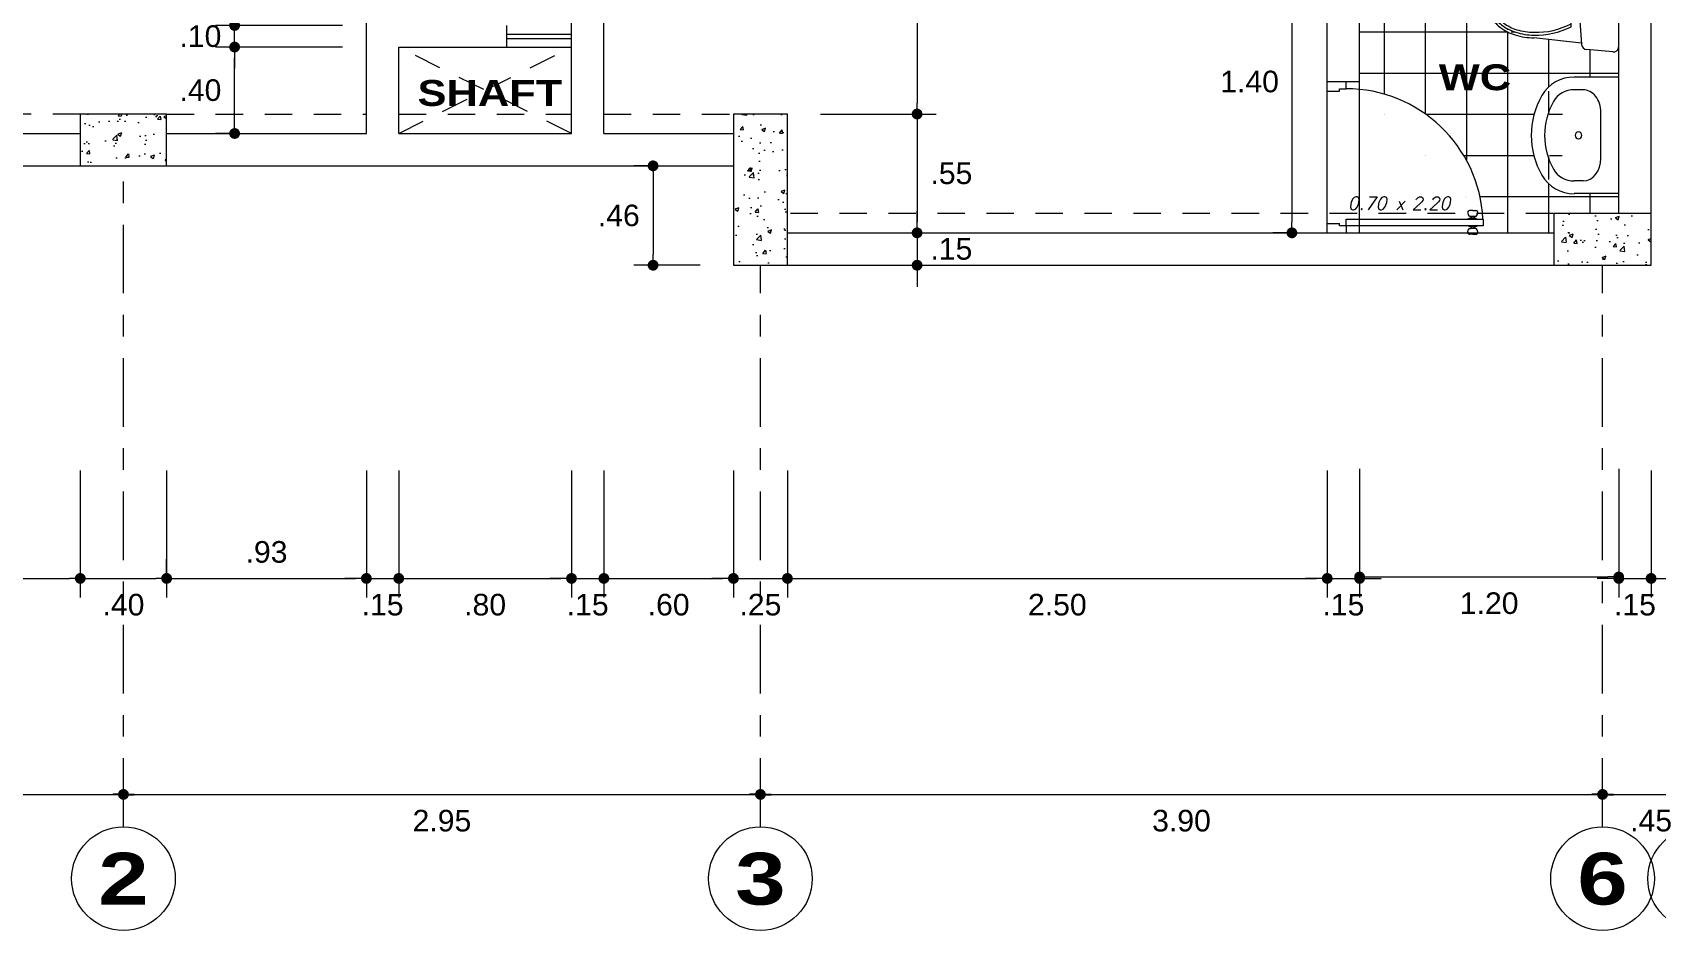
# Model space of a CAD drawing. Header units: millimetres. Extents: x 2178 to 2304, y 1220 to 1359.
# Drawn here: x 2188.58 to 2196.1, y 1229.31 to 1233.47 of the extents above; entities that cross this region are included whole.
import ezdxf
from ezdxf.enums import TextEntityAlignment as Align

# ---------------------------------------------------------------- set-up
doc = ezdxf.new("R2010")
doc.units = ezdxf.units.MM
doc.linetypes.add('CENTER', pattern=[50.8, 31.75, -6.35, 6.35, -6.35])
doc.linetypes.add('HIDDEN', pattern=[9.525, 6.35, -3.175])
doc.layers.get('0').update_dxf_attribs({"lineweight": 0})
for name, color, linetype, lineweight in [('carpinteria', 12, 'Continuous', 5), ('COTAS', 40, 'Continuous', 20), ('Ejes22', 50, 'CENTER', 9), ('Mobiliario', 52, 'Continuous', 5), ('muros bajos', 2, 'Continuous', 25), ('PLUMA 1', 46, 'Continuous', 13), ('PLUMA 7', 10, 'Continuous', 0), ('PLUMA4', 160, 'Continuous', 40), ('PROY', 13, 'HIDDEN', 13), ('TEXTO', 5, 'Continuous', 18), ('TEXTOS', 42, 'Continuous', 13)]:
    doc.layers.add(name, color=color, linetype=linetype, lineweight=lineweight)
doc.layers.add('pisos....', color=7, linetype='Continuous', lineweight=5, true_color=0x7c7f7e)
doc.styles.add('ARIAL', font='arial.ttf')
doc.styles.add('ARIAL-N', font='arialbd.ttf')
doc.styles.add('ARIALCH', font='arialbd.ttf', dxfattribs={"width": 1.25})
doc.styles.add('SIMPLEX', font='simplex.shx', dxfattribs={"width": 1.2, "oblique": 15})
doc.dimstyles.new('RPM 50', dxfattribs={"dimtxt": 0.1, "dimasz": 0.05, "dimexe": 0.0885, "dimexo": 0.1535, "dimgap": 0.071, "dimtad": 2, "dimtih": 1, "dimtoh": 1, "dimzin": 4, "dimdsep": 46, "dimtxsty": 'ARIAL', "dimblk": 'DOT', "dimcen": 0.4, "dimdle": 0.25, "dimclrd": 8, "dimclre": 8, "dimclrt": 9, "dimadec": 0, "dimazin": 0, "dimtfac": 1, "dimtix": 1, "dimtmove": 0, "dimatfit": 3, "dimldrblk": 'DOT', "dimfxl": 0.5, "dimfxlon": 1, "dimlwd": 0, "dimlwe": 0, "dimarcsym": 0})
pattern_1 = [(50, (1020.21978, -525.22751), (0.182184669, -0.015939086), [0.01905, -0.20955]), (355, (1020.21978, -525.22751), (-0.035243421, 0.191056845), [0.01524, -0.167640584]), (100.451445, (1020.23496, -525.22884), (0.146941247, 0.175117752), [0.016190009, -0.178090245]), (46.1842, (1020.21978, -525.1767), (0.27107904, -0.042042328), [0.028575, -0.314325]), (96.635558, (1020.24237, -525.18021), (0.237404134, 0.247426125), [0.024285023, -0.267135608]), (351.184151, (1020.21978, -525.1767), (0.237404134, 0.247426125), [0.022859967, -0.251459732]), (21, (1020.24518, -525.18941), (0.151614391, -0.102265198), [0.01905, -0.20955]), (326, (1020.24518, -525.18941), (0.061802028, 0.184187966), [0.01524, -0.16764]), (71.451445, (1020.25782, -525.19793), (0.21341642, 0.081922769), [0.016190009, -0.178089938]), (37.5, (1020.21978, -525.22751), (0.0030886033, 0.0845550389), [0, -0.165608, 0, -0.17018, 0, -0.168275]), (7.5, (1020.21978, -525.22751), (0.0668196625, 0.100180575), [0, -0.097028, 0, -0.161798, 0, -0.064135]), (327.5, (1020.16314, -525.22751), (0.1355905952, -0.005728744), [0, -0.0635, 0, -0.19812, 0, -0.26289]), (317.5, (1020.13774, -525.22751), (0.1481291814, 0.025426491), [0, -0.08255, 0, -0.131572, 0, -0.18669])]

# ---------------------------------------------------------------- blocks, each defined once
blk = doc.blocks.new('puerta de 0.80')
for p, q in [((0, 0.7579), (0, 0.8079)), ((0, 0.0579), (0, 0.8079)), ((0.1, 0.7704), (0.1, 0.8079)), ((0, 0.7579), (0.065, 0.7579)), ((0.065, 0.7579), (0.065, 0.7704)), ((0.065, 0.7704), (0.1, 0.7704)), ((0.7434, 0.1132), (0.7462, 0.1025)), ((0.77, 0.1257), (0.753, 0.1257)), ((0.7821, 0.0951), (0.7559, 0.0951)), ((0.7559, 0.0951), (0.7579, 0.0951)), ((0.7629, 0.0901), (0.7629, 0.0855)), ((0.77, 0.1257), (0.787, 0.1257)), ((0.7771, 0.0901), (0.7771, 0.0855)), ((0.7841, 0.0951), (0.7821, 0.0951)), ((0.7966, 0.1132), (0.7938, 0.1025)), ((0, 0.0079), (0, 0.0579)), ((0, 0.0579), (0.065, 0.0579)), ((0.065, 0.0454), (0.065, 0.0579)), ((0.1, 0.0454), (0.065, 0.0454)), ((0.1, 0.0804), (0.825, 0.0804)), ((0.1, 0.0454), (0.1, 0.0804)), ((0.825, 0.0454), (0.1, 0.0454)), ((0.1, 0.0454), (0.1, 0.0079)), ((0.7434, 0.0126), (0.7462, 0.0232)), ((0.77, 0), (0.753, 0)), ((0.7821, 0.0855), (0.7559, 0.0855)), ((0.7821, 0.0403), (0.7559, 0.0403)), ((0.7821, 0.0306), (0.7559, 0.0306)), ((0.7559, 0.0306), (0.7579, 0.0306)), ((0.7629, 0.0356), (0.7629, 0.0403)), ((0.77, 0), (0.787, 0)), ((0.825, 0.0454), (0.772, 0.0454)), ((0.7771, 0.0356), (0.7771, 0.0403)), ((0.7841, 0.0306), (0.7821, 0.0306)), ((0.7966, 0.0126), (0.7938, 0.0232)), ((0.825, 0.0804), (0.825, 0.0454))]:
    blk.add_line(p, q)
at = {"linetype": 'Continuous', "lineweight": 0}
for p, q in [((0.7559, 0.0855), (0.7419, 0.0804)), ((0.7559, 0.0403), (0.7419, 0.0454)), ((0.7821, 0.0855), (0.796, 0.0804)), ((0.7821, 0.0403), (0.796, 0.0454))]:
    blk.add_line(p, q, dxfattribs=at)
for centre, radius, start, end in [((0.1, 0.0454), 0.725, 2.76708, 90), ((0.753, 0.1157), 0.01, 90, 195), ((0.7559, 0.1051), 0.01, 195, 270), ((0.7579, 0.0901), 0.005, 0, 90), ((0.7821, 0.0901), 0.005, 90, 180), ((0.7841, 0.1051), 0.01, 270, 345), ((0.787, 0.1157), 0.01, 345, 90), ((0.753, 0.01), 0.01, 165, 270), ((0.7559, 0.0206), 0.01, 90, 165), ((0.7579, 0.0356), 0.005, 270, 0), ((0.7821, 0.0356), 0.005, 180, 270), ((0.7841, 0.0206), 0.01, 15, 90), ((0.787, 0.01), 0.01, 270, 15)]:
    blk.add_arc(centre, radius, start, end)
blk = doc.blocks.new('P')
at = {"style": 'SIMPLEX', "oblique": 15}
blk.add_text('x', height=0.06, dxfattribs=at).set_placement((-0.017, 0.0255))
blk.add_attdef('L', text='', height=0.06, dxfattribs=at).set_placement((-0.0577, 0.0255), align=Align.RIGHT)
blk.add_attdef('H', (0.0581, 0.0255), '', height=0.06, dxfattribs=at)
blk = doc.blocks.new('LAVATORIO')
at = {"layer": 'PLUMA 1', "linetype": 'Continuous', "lineweight": 20}
for p, q in [((-0.3, 0.2071), (-0.3, -0.022)), ((-0.3, 0.2071), (0.3, 0.2071)), ((0.3, 0.2071), (0.3, -0.022)), ((-0.1188, 0.1148), (0.1188, 0.1148)), ((-0.2348, 0.0239), (-0.2348, -0.022)), ((0.2348, 0.0239), (0.2348, -0.022))]:
    blk.add_line(p, q, dxfattribs=at)
blk.add_circle((0, 0), 0.0175, dxfattribs=at)
at = {"layer": 'PLUMA 1', "linetype": 'Continuous', "lineweight": 20, "extrusion": (0, 0, -1)}
for centre, major_axis, ratio, start_param, end_param in [((-0.1188, 0.0239), (0.116, 0), 0.784675, 3.141593, 4.712389), ((0.1188, 0.0239), (-0.116, 0), 0.784675, 1.570796, 3.141593), ((-0.1189, -0.022), (0, 0.1894), 0.956522, 3.638567, 4.712389), ((-0.1189, -0.022), (0, 0.1212), 0.956522, 3.638567, 4.712389), ((0.1189, -0.022), (0, 0.1212), 0.956522, 1.570796, 2.644618), ((0.1189, -0.022), (0, 0.1894), 0.956522, 1.570796, 2.644618), ((0, 0.2071), (0, 0.3818), 0.956522, 2.644618, 3.638567), ((0, 0.2071), (0, 0.45), 0.956522, 2.644618, 3.638567)]:
    blk.add_ellipse(centre, major_axis=major_axis, ratio=ratio, start_param=start_param, end_param=end_param, dxfattribs=at)
blk = doc.blocks.new('A$C17BD6781')
at = {"layer": 'Mobiliario', "linetype": 'Continuous'}
for p, q in [((0.047, 0.2025), (0.077, 0.4625)), ((0.497, 0.2025), (0.467, 0.4625)), ((0.272, 0.22), (0.0405, 0.202)), ((0.1371, 0.26), (0.4069, 0.26)), ((0.272, 0.22), (0.5036, 0.202)), ((0, 0.0327), (0.0129, 0.1748)), ((0.5441, 0.0327), (0.5311, 0.1748)), ((0.0299, 0), (0.5142, 0))]:
    blk.add_line(p, q, dxfattribs=at)
for points in [[(0.467, 0.4625, 0.075681), (0.4515, 0.5646, 0.085947), (0.4099, 0.6457, 0.106022), (0.3436, 0.7032, 0.126466), (0.272, 0.7216, 0.126466), (0.2004, 0.7032, 0.106022), (0.1341, 0.6457, 0.085947), (0.0926, 0.5646, 0.075681), (0.077, 0.4625, 0.075681)], [(0.452, 0.4625, 0.075681), (0.4372, 0.5602, 0.085947), (0.3979, 0.6367, 0.106022), (0.3364, 0.6901, 0.126466), (0.272, 0.7066, 0.126466), (0.2077, 0.6901, 0.106022), (0.1461, 0.6367, 0.085947), (0.1069, 0.5602, 0.075681), (0.092, 0.4625, 0.075681)], [(0.437, 0.4625, 0.075681), (0.4228, 0.5557, 0.085947), (0.3859, 0.6277, 0.106022), (0.3291, 0.6769, 0.126466), (0.272, 0.6916, 0.126466), (0.2149, 0.6769, 0.106022), (0.1581, 0.6277, 0.085947), (0.1212, 0.5557, 0.075681), (0.107, 0.4625, 0.075681)]]:
    blk.add_lwpolyline(points, format="xyb", dxfattribs=at)
for centre, radius, start, end in [((0.5137, 0.4501), 0.4219, 178.32492, 206.78858), ((0.5137, 0.4501), 0.4069, 178.32492, 207.86013), ((0.0303, 0.4501), 0.4069, 332.13987, 1.67508), ((0.0303, 0.4501), 0.4219, 333.21142, 1.67508), ((0.0428, 0.1721), 0.03, 94.45298, 174.80557), ((0.5013, 0.1721), 0.03, 5.19443, 85.54702), ((0.0299, 0.03), 0.03, 174.80557, 270), ((0.5142, 0.03), 0.03, 270, 5.19443)]:
    blk.add_arc(centre, radius, start, end, dxfattribs=at)
blk = doc.blocks.new('_DOT')
at = {"color": 0, "linetype": 'ByBlock'}
blk.add_line((-0.5, 0), (-1, 0), dxfattribs=at)
at = {"color": 0, "linetype": 'ByBlock', "const_width": 0.5}
blk.add_lwpolyline([(-0.25, 0, 1), (0.25, 0, 1)], format="xyb", close=True, dxfattribs=at)
blk = doc.blocks.new('*D1354')
at = {"layer": 'Defpoints', "color": 0, "transparency": 16777216}
for p in [(2186.228, 1229.9387), (2189.003, 1229.9387), (2189.003, 1229.9387)]:
    blk.add_point(p, dxfattribs=at)
at = {"layer": 'muros bajos', "color": 8, "lineweight": 0, "transparency": 16777216}
for p, q in [((2186.228, 1229.9387), (2186.228, 1230.0272)), ((2189.003, 1229.9387), (2189.003, 1230.0272)), ((2186.278, 1229.9387), (2188.953, 1229.9387))]:
    blk.add_line(p, q, dxfattribs=at)
at = {"layer": 'muros bajos', "color": 8, "lineweight": 0, "transparency": 16777216, "xscale": 0.05, "yscale": 0.05, "zscale": 0.05, "rotation": 180}
blk.add_blockref('_DOT', (2186.228, 1229.9387), dxfattribs=at)
at = {"layer": 'muros bajos', "color": 8, "lineweight": 0, "transparency": 16777216, "xscale": 0.05, "yscale": 0.05, "zscale": 0.05}
blk.add_blockref('_DOT', (2189.003, 1229.9387), dxfattribs=at)
at = {"layer": 'muros bajos', "color": 9, "transparency": 16777216, "insert": (2187.6155, 1229.8166), "char_height": 0.1, "attachment_point": 5, "style": 'ARIAL'}
blk.add_mtext('2.78', dxfattribs=at)
blk = doc.blocks.new('*D1443')
at = {"layer": 'Defpoints', "color": 0, "transparency": 16777216}
for p in [(2189.003, 1229.9387), (2191.953, 1229.9387), (2191.953, 1229.9387)]:
    blk.add_point(p, dxfattribs=at)
at = {"layer": 'muros bajos', "color": 8, "lineweight": 0, "transparency": 16777216}
for p, q in [((2189.003, 1229.9387), (2189.003, 1230.0272)), ((2191.953, 1229.9387), (2191.953, 1230.0272)), ((2189.053, 1229.9387), (2191.903, 1229.9387))]:
    blk.add_line(p, q, dxfattribs=at)
at = {"layer": 'muros bajos', "color": 8, "lineweight": 0, "transparency": 16777216, "xscale": 0.05, "yscale": 0.05, "zscale": 0.05, "rotation": 180}
blk.add_blockref('_DOT', (2189.003, 1229.9387), dxfattribs=at)
at = {"layer": 'muros bajos', "color": 8, "lineweight": 0, "transparency": 16777216, "xscale": 0.05, "yscale": 0.05, "zscale": 0.05}
blk.add_blockref('_DOT', (2191.953, 1229.9387), dxfattribs=at)
at = {"layer": 'muros bajos', "color": 9, "transparency": 16777216, "insert": (2190.478, 1229.8166), "char_height": 0.1, "attachment_point": 5, "style": 'ARIAL'}
blk.add_mtext('2.95', dxfattribs=at)
blk = doc.blocks.new('*D1444')
at = {"layer": 'Defpoints', "color": 0, "transparency": 16777216}
for p in [(2191.953, 1229.9387), (2195.853, 1229.9387), (2195.853, 1229.9387)]:
    blk.add_point(p, dxfattribs=at)
at = {"layer": 'muros bajos', "color": 8, "lineweight": 0, "transparency": 16777216}
for p, q in [((2191.953, 1229.9387), (2191.953, 1230.0272)), ((2195.853, 1229.9387), (2195.853, 1230.0272)), ((2192.003, 1229.9387), (2195.803, 1229.9387))]:
    blk.add_line(p, q, dxfattribs=at)
at = {"layer": 'muros bajos', "color": 8, "lineweight": 0, "transparency": 16777216, "xscale": 0.05, "yscale": 0.05, "zscale": 0.05, "rotation": 180}
blk.add_blockref('_DOT', (2191.953, 1229.9387), dxfattribs=at)
at = {"layer": 'muros bajos', "color": 8, "lineweight": 0, "transparency": 16777216, "xscale": 0.05, "yscale": 0.05, "zscale": 0.05}
blk.add_blockref('_DOT', (2195.853, 1229.9387), dxfattribs=at)
at = {"layer": 'muros bajos', "color": 9, "transparency": 16777216, "insert": (2193.903, 1229.8166), "char_height": 0.1, "attachment_point": 5, "style": 'ARIAL'}
blk.add_mtext('3.90', dxfattribs=at)
blk = doc.blocks.new('*D1445')
at = {"layer": 'Defpoints', "color": 0, "transparency": 16777216}
for p in [(2195.853, 1229.9387), (2196.303, 1229.9387), (2196.303, 1229.9387)]:
    blk.add_point(p, dxfattribs=at)
at = {"layer": 'muros bajos', "color": 8, "lineweight": 0, "transparency": 16777216}
for p, q in [((2195.853, 1229.9387), (2195.853, 1230.0272)), ((2196.303, 1229.9387), (2196.303, 1230.0272)), ((2195.903, 1229.9387), (2196.253, 1229.9387))]:
    blk.add_line(p, q, dxfattribs=at)
at = {"layer": 'muros bajos', "color": 8, "lineweight": 0, "transparency": 16777216, "xscale": 0.05, "yscale": 0.05, "zscale": 0.05, "rotation": 180}
blk.add_blockref('_DOT', (2195.853, 1229.9387), dxfattribs=at)
at = {"layer": 'muros bajos', "color": 8, "lineweight": 0, "transparency": 16777216, "xscale": 0.05, "yscale": 0.05, "zscale": 0.05}
blk.add_blockref('_DOT', (2196.303, 1229.9387), dxfattribs=at)
at = {"layer": 'muros bajos', "color": 9, "transparency": 16777216, "insert": (2196.078, 1229.8168), "char_height": 0.1, "attachment_point": 5, "style": 'ARIAL'}
blk.add_mtext('.45', dxfattribs=at)
blk = doc.blocks.new('*D1462')
at = {"color": 8, "lineweight": 0, "transparency": 16777216}
for p, q in [((2186.378, 1231.4387), (2186.378, 1230.8502)), ((2188.803, 1231.4387), (2188.803, 1230.8502)), ((2186.428, 1230.9387), (2188.753, 1230.9387))]:
    blk.add_line(p, q, dxfattribs=at)
at = {"layer": 'Defpoints', "color": 0, "transparency": 16777216}
for p in [(2188.803, 1232.8487), (2186.378, 1231.8218), (2188.803, 1230.9387)]:
    blk.add_point(p, dxfattribs=at)
at = {"color": 8, "lineweight": 0, "transparency": 16777216, "xscale": 0.05, "yscale": 0.05, "zscale": 0.05, "rotation": 180}
blk.add_blockref('_DOT', (2186.378, 1230.9387), dxfattribs=at)
at = {"color": 8, "lineweight": 0, "transparency": 16777216, "xscale": 0.05, "yscale": 0.05, "zscale": 0.05}
blk.add_blockref('_DOT', (2188.803, 1230.9387), dxfattribs=at)
at = {"color": 9, "transparency": 16777216, "insert": (2187.5905, 1230.8166), "char_height": 0.1, "attachment_point": 5, "style": 'ARIAL'}
blk.add_mtext('2.43', dxfattribs=at)
blk = doc.blocks.new('*D1463')
at = {"color": 8, "lineweight": 0, "transparency": 16777216}
for p, q in [((2188.803, 1231.4387), (2188.803, 1230.8502)), ((2189.203, 1231.4387), (2189.203, 1230.8502)), ((2188.853, 1230.9387), (2189.153, 1230.9387))]:
    blk.add_line(p, q, dxfattribs=at)
at = {"layer": 'Defpoints', "color": 0, "transparency": 16777216}
for p in [(2188.803, 1232.8487), (2189.203, 1232.8487), (2189.203, 1230.9387)]:
    blk.add_point(p, dxfattribs=at)
at = {"color": 8, "lineweight": 0, "transparency": 16777216, "xscale": 0.05, "yscale": 0.05, "zscale": 0.05, "rotation": 180}
blk.add_blockref('_DOT', (2188.803, 1230.9387), dxfattribs=at)
at = {"color": 8, "lineweight": 0, "transparency": 16777216, "xscale": 0.05, "yscale": 0.05, "zscale": 0.05}
blk.add_blockref('_DOT', (2189.203, 1230.9387), dxfattribs=at)
at = {"color": 9, "transparency": 16777216, "insert": (2189.003, 1230.8166), "char_height": 0.1, "attachment_point": 5, "style": 'ARIAL'}
blk.add_mtext('.40', dxfattribs=at)
blk = doc.blocks.new('*D1464')
at = {"color": 8, "lineweight": 0, "transparency": 16777216}
for p, q in [((2191.828, 1231.4387), (2191.828, 1230.8502)), ((2192.078, 1231.4387), (2192.078, 1230.8502)), ((2191.778, 1230.9387), (2191.728, 1230.9387)), ((2191.828, 1230.9387), (2192.078, 1230.9387)), ((2192.128, 1230.9387), (2192.178, 1230.9387))]:
    blk.add_line(p, q, dxfattribs=at)
at = {"layer": 'Defpoints', "color": 0, "transparency": 16777216}
for p in [(2191.828, 1232.3887), (2192.078, 1232.3887), (2192.078, 1230.9387)]:
    blk.add_point(p, dxfattribs=at)
at = {"color": 8, "lineweight": 0, "transparency": 16777216, "xscale": 0.05, "yscale": 0.05, "zscale": 0.05}
blk.add_blockref('_DOT', (2191.828, 1230.9387), dxfattribs=at)
at = {"color": 8, "lineweight": 0, "transparency": 16777216, "xscale": 0.05, "yscale": 0.05, "zscale": 0.05, "rotation": 180}
blk.add_blockref('_DOT', (2192.078, 1230.9387), dxfattribs=at)
at = {"color": 9, "transparency": 16777216, "insert": (2191.953, 1230.8166), "char_height": 0.1, "attachment_point": 5, "style": 'ARIAL'}
blk.add_mtext('.25', dxfattribs=at)
blk = doc.blocks.new('*D1407')
at = {"color": 8, "lineweight": 0, "transparency": 16777216}
for p, q in [((2192.078, 1231.4387), (2192.078, 1230.8502)), ((2194.578, 1231.4387), (2194.578, 1230.8502)), ((2192.128, 1230.9387), (2194.528, 1230.9387))]:
    blk.add_line(p, q, dxfattribs=at)
at = {"layer": 'Defpoints', "color": 0, "transparency": 16777216}
for p in [(2194.578, 1232.5318), (2192.078, 1232.3887), (2194.578, 1230.9387)]:
    blk.add_point(p, dxfattribs=at)
at = {"color": 8, "lineweight": 0, "transparency": 16777216, "xscale": 0.05, "yscale": 0.05, "zscale": 0.05, "rotation": 180}
blk.add_blockref('_DOT', (2192.078, 1230.9387), dxfattribs=at)
at = {"color": 8, "lineweight": 0, "transparency": 16777216, "xscale": 0.05, "yscale": 0.05, "zscale": 0.05}
blk.add_blockref('_DOT', (2194.578, 1230.9387), dxfattribs=at)
at = {"color": 9, "transparency": 16777216, "insert": (2193.328, 1230.8166), "char_height": 0.1, "attachment_point": 5, "style": 'ARIAL'}
blk.add_mtext('2.50', dxfattribs=at)
blk = doc.blocks.new('*D1408')
at = {"color": 8, "lineweight": 0, "transparency": 16777216}
for p, q in [((2194.578, 1231.4387), (2194.578, 1230.8502)), ((2194.728, 1231.4387), (2194.728, 1230.8502)), ((2194.528, 1230.9387), (2194.478, 1230.9387)), ((2194.578, 1230.9387), (2194.728, 1230.9387)), ((2194.778, 1230.9387), (2194.828, 1230.9387))]:
    blk.add_line(p, q, dxfattribs=at)
at = {"layer": 'Defpoints', "color": 0, "transparency": 16777216}
for p in [(2194.578, 1232.5318), (2194.728, 1232.5387), (2194.728, 1230.9387)]:
    blk.add_point(p, dxfattribs=at)
at = {"color": 8, "lineweight": 0, "transparency": 16777216, "xscale": 0.05, "yscale": 0.05, "zscale": 0.05}
blk.add_blockref('_DOT', (2194.578, 1230.9387), dxfattribs=at)
at = {"color": 8, "lineweight": 0, "transparency": 16777216, "xscale": 0.05, "yscale": 0.05, "zscale": 0.05, "rotation": 180}
blk.add_blockref('_DOT', (2194.728, 1230.9387), dxfattribs=at)
at = {"color": 9, "transparency": 16777216, "insert": (2194.653, 1230.8166), "char_height": 0.1, "attachment_point": 5, "style": 'ARIAL'}
blk.add_mtext('.15', dxfattribs=at)
blk = doc.blocks.new('*D1409')
at = {"color": 8, "lineweight": 0, "transparency": 16777216}
for p, q in [((2194.728, 1231.4456), (2194.728, 1230.8571)), ((2195.928, 1231.4456), (2195.928, 1230.8571)), ((2194.778, 1230.9456), (2195.878, 1230.9456))]:
    blk.add_line(p, q, dxfattribs=at)
at = {"layer": 'Defpoints', "color": 0, "transparency": 16777216}
for p in [(2195.928, 1232.6287), (2194.728, 1232.5387), (2195.928, 1230.9456)]:
    blk.add_point(p, dxfattribs=at)
at = {"color": 8, "lineweight": 0, "transparency": 16777216, "xscale": 0.05, "yscale": 0.05, "zscale": 0.05, "rotation": 180}
blk.add_blockref('_DOT', (2194.728, 1230.9456), dxfattribs=at)
at = {"color": 8, "lineweight": 0, "transparency": 16777216, "xscale": 0.05, "yscale": 0.05, "zscale": 0.05}
blk.add_blockref('_DOT', (2195.928, 1230.9456), dxfattribs=at)
at = {"color": 9, "transparency": 16777216, "insert": (2195.328, 1230.8235), "char_height": 0.1, "attachment_point": 5, "style": 'ARIAL'}
blk.add_mtext('1.20', dxfattribs=at)
blk = doc.blocks.new('*D1410')
at = {"color": 8, "lineweight": 0, "transparency": 16777216}
for p, q in [((2195.928, 1231.4387), (2195.928, 1230.8502)), ((2196.078, 1231.4387), (2196.078, 1230.8502)), ((2195.878, 1230.9387), (2195.828, 1230.9387)), ((2195.928, 1230.9387), (2196.078, 1230.9387)), ((2196.128, 1230.9387), (2196.178, 1230.9387))]:
    blk.add_line(p, q, dxfattribs=at)
at = {"layer": 'Defpoints', "color": 0, "transparency": 16777216}
for p in [(2195.928, 1232.6287), (2196.078, 1232.6287), (2196.078, 1230.9387)]:
    blk.add_point(p, dxfattribs=at)
at = {"color": 8, "lineweight": 0, "transparency": 16777216, "xscale": 0.05, "yscale": 0.05, "zscale": 0.05}
blk.add_blockref('_DOT', (2195.928, 1230.9387), dxfattribs=at)
at = {"color": 8, "lineweight": 0, "transparency": 16777216, "xscale": 0.05, "yscale": 0.05, "zscale": 0.05, "rotation": 180}
blk.add_blockref('_DOT', (2196.078, 1230.9387), dxfattribs=at)
at = {"color": 9, "transparency": 16777216, "insert": (2196.003, 1230.8166), "char_height": 0.1, "attachment_point": 5, "style": 'ARIAL'}
blk.add_mtext('.15', dxfattribs=at)
blk = doc.blocks.new('*D1397')
at = {"color": 8, "lineweight": 0, "transparency": 16777216}
for p, q in [((2194.5745, 1233.9387), (2194.3258, 1233.9387)), ((2194.4143, 1233.8887), (2194.4143, 1232.5887)), ((2194.4245, 1232.5387), (2194.3258, 1232.5387))]:
    blk.add_line(p, q, dxfattribs=at)
at = {"layer": 'Defpoints', "color": 0, "transparency": 16777216}
for p in [(2194.728, 1233.9387), (2194.4143, 1232.5387), (2194.578, 1232.5387)]:
    blk.add_point(p, dxfattribs=at)
at = {"color": 8, "lineweight": 0, "transparency": 16777216, "xscale": 0.05, "yscale": 0.05, "zscale": 0.05}
for p, rotation in [((2194.4143, 1233.9387), 90), ((2194.4143, 1232.5387), 270)]:
    blk.add_blockref('_DOT', p, dxfattribs=dict(at, rotation=rotation))
at = {"color": 9, "transparency": 16777216, "insert": (2194.2183, 1233.2387), "char_height": 0.1, "attachment_point": 5, "style": 'ARIAL'}
blk.add_mtext('1.40', dxfattribs=at)
blk = doc.blocks.new('*D1398')
at = {"color": 8, "lineweight": 0, "transparency": 16777216}
for p, q in [((2192.6785, 1235.7987), (2192.767, 1235.7987)), ((2192.6785, 1235.7487), (2192.6785, 1233.1387)), ((2192.2315, 1233.0887), (2192.767, 1233.0887))]:
    blk.add_line(p, q, dxfattribs=at)
at = {"layer": 'Defpoints', "color": 0, "transparency": 16777216}
for p in [(2192.6092, 1235.7987), (2192.078, 1233.0887), (2192.6785, 1233.0887)]:
    blk.add_point(p, dxfattribs=at)
at = {"color": 8, "lineweight": 0, "transparency": 16777216, "xscale": 0.05, "yscale": 0.05, "zscale": 0.05}
for p, rotation in [((2192.6785, 1235.7987), 90), ((2192.6785, 1233.0887), 270)]:
    blk.add_blockref('_DOT', p, dxfattribs=dict(at, rotation=rotation))
at = {"color": 9, "transparency": 16777216, "insert": (2192.8706, 1234.4437), "char_height": 0.1, "attachment_point": 5, "style": 'ARIAL'}
blk.add_mtext('2.71', dxfattribs=at)
blk = doc.blocks.new('*D1399')
at = {"color": 8, "lineweight": 0, "transparency": 16777216}
for p, q in [((2192.2315, 1233.0887), (2192.767, 1233.0887)), ((2192.6785, 1233.0387), (2192.6785, 1232.5887)), ((2192.6785, 1232.5387), (2192.767, 1232.5387))]:
    blk.add_line(p, q, dxfattribs=at)
at = {"layer": 'Defpoints', "color": 0, "transparency": 16777216}
for p in [(2192.078, 1233.0887), (2192.6785, 1232.5387), (2192.6785, 1232.5387)]:
    blk.add_point(p, dxfattribs=at)
at = {"color": 8, "lineweight": 0, "transparency": 16777216, "xscale": 0.05, "yscale": 0.05, "zscale": 0.05}
for p, rotation in [((2192.6785, 1233.0887), 90), ((2192.6785, 1232.5387), 270)]:
    blk.add_blockref('_DOT', p, dxfattribs=dict(at, rotation=rotation))
at = {"color": 9, "transparency": 16777216, "insert": (2192.8374, 1232.8137), "char_height": 0.1, "attachment_point": 5, "style": 'ARIAL'}
blk.add_mtext('.55', dxfattribs=at)
blk = doc.blocks.new('*D1400')
at = {"color": 8, "lineweight": 0, "transparency": 16777216}
for p, q in [((2192.6785, 1232.5887), (2192.6785, 1232.6387)), ((2192.6785, 1232.5387), (2192.767, 1232.5387)), ((2192.6785, 1232.5387), (2192.6785, 1232.3887)), ((2192.6785, 1232.3887), (2192.767, 1232.3887)), ((2192.6785, 1232.3387), (2192.6785, 1232.2887))]:
    blk.add_line(p, q, dxfattribs=at)
at = {"layer": 'Defpoints', "color": 0, "transparency": 16777216}
for p in [(2192.6785, 1232.5387), (2192.6785, 1232.3887), (2192.6785, 1232.3887)]:
    blk.add_point(p, dxfattribs=at)
at = {"color": 8, "lineweight": 0, "transparency": 16777216, "xscale": 0.05, "yscale": 0.05, "zscale": 0.05}
for p, rotation in [((2192.6785, 1232.5387), 270), ((2192.6785, 1232.3887), 90)]:
    blk.add_blockref('_DOT', p, dxfattribs=dict(at, rotation=rotation))
at = {"color": 9, "transparency": 16777216, "insert": (2192.8374, 1232.4637), "char_height": 0.1, "attachment_point": 5, "style": 'ARIAL'}
blk.add_mtext('.15', dxfattribs=at)
blk = doc.blocks.new('*D1401')
at = {"color": 8, "lineweight": 0, "transparency": 16777216}
for p, q in [((2191.4557, 1232.8487), (2191.3672, 1232.8487)), ((2191.4557, 1232.7987), (2191.4557, 1232.4387)), ((2191.6745, 1232.3887), (2191.3672, 1232.3887))]:
    blk.add_line(p, q, dxfattribs=at)
at = {"layer": 'Defpoints', "color": 0, "transparency": 16777216}
for p in [(2191.4765, 1232.8487), (2191.4557, 1232.3887), (2191.828, 1232.3887)]:
    blk.add_point(p, dxfattribs=at)
at = {"color": 8, "lineweight": 0, "transparency": 16777216, "xscale": 0.05, "yscale": 0.05, "zscale": 0.05}
for p, rotation in [((2191.4557, 1232.8487), 90), ((2191.4557, 1232.3887), 270)]:
    blk.add_blockref('_DOT', p, dxfattribs=dict(at, rotation=rotation))
at = {"color": 9, "transparency": 16777216, "insert": (2191.2971, 1232.6187), "char_height": 0.1, "attachment_point": 5, "style": 'ARIAL'}
blk.add_mtext('.46', dxfattribs=at)
blk = doc.blocks.new('*D1465')
at = {"color": 8, "lineweight": 0, "transparency": 16777216}
for p, q in [((2190.128, 1231.4387), (2190.128, 1230.8502)), ((2189.203, 1230.9387), (2189.203, 1231.0272)), ((2189.253, 1230.9387), (2190.078, 1230.9387))]:
    blk.add_line(p, q, dxfattribs=at)
at = {"layer": 'Defpoints', "color": 0, "transparency": 16777216}
for p in [(2190.128, 1232.9987), (2189.203, 1230.9387), (2190.128, 1230.9387)]:
    blk.add_point(p, dxfattribs=at)
at = {"color": 8, "lineweight": 0, "transparency": 16777216, "xscale": 0.05, "yscale": 0.05, "zscale": 0.05, "rotation": 180}
blk.add_blockref('_DOT', (2189.203, 1230.9387), dxfattribs=at)
at = {"color": 8, "lineweight": 0, "transparency": 16777216, "xscale": 0.05, "yscale": 0.05, "zscale": 0.05}
blk.add_blockref('_DOT', (2190.128, 1230.9387), dxfattribs=at)
at = {"color": 9, "transparency": 16777216, "insert": (2189.6655, 1231.0608), "char_height": 0.1, "attachment_point": 5, "style": 'ARIAL'}
blk.add_mtext('.93', dxfattribs=at)
blk = doc.blocks.new('*D1466')
at = {"color": 8, "lineweight": 0, "transparency": 16777216}
for p, q in [((2190.128, 1231.4387), (2190.128, 1230.8502)), ((2190.278, 1231.4387), (2190.278, 1230.8502)), ((2190.078, 1230.9387), (2190.028, 1230.9387)), ((2190.128, 1230.9387), (2190.278, 1230.9387)), ((2190.328, 1230.9387), (2190.378, 1230.9387))]:
    blk.add_line(p, q, dxfattribs=at)
at = {"layer": 'Defpoints', "color": 0, "transparency": 16777216}
for p in [(2190.128, 1232.9987), (2190.278, 1232.9987), (2190.278, 1230.9387)]:
    blk.add_point(p, dxfattribs=at)
at = {"color": 8, "lineweight": 0, "transparency": 16777216, "xscale": 0.05, "yscale": 0.05, "zscale": 0.05}
blk.add_blockref('_DOT', (2190.128, 1230.9387), dxfattribs=at)
at = {"color": 8, "lineweight": 0, "transparency": 16777216, "xscale": 0.05, "yscale": 0.05, "zscale": 0.05, "rotation": 180}
blk.add_blockref('_DOT', (2190.278, 1230.9387), dxfattribs=at)
at = {"color": 9, "transparency": 16777216, "insert": (2190.203, 1230.8166), "char_height": 0.1, "attachment_point": 5, "style": 'ARIAL'}
blk.add_mtext('.15', dxfattribs=at)
blk = doc.blocks.new('*D1467')
at = {"color": 8, "lineweight": 0, "transparency": 16777216}
for p, q in [((2190.278, 1231.4387), (2190.278, 1230.8502)), ((2191.078, 1231.4387), (2191.078, 1230.8502)), ((2190.328, 1230.9387), (2191.028, 1230.9387))]:
    blk.add_line(p, q, dxfattribs=at)
at = {"layer": 'Defpoints', "color": 0, "transparency": 16777216}
for p in [(2190.278, 1232.9987), (2191.078, 1232.9987), (2191.078, 1230.9387)]:
    blk.add_point(p, dxfattribs=at)
at = {"color": 8, "lineweight": 0, "transparency": 16777216, "xscale": 0.05, "yscale": 0.05, "zscale": 0.05, "rotation": 180}
blk.add_blockref('_DOT', (2190.278, 1230.9387), dxfattribs=at)
at = {"color": 8, "lineweight": 0, "transparency": 16777216, "xscale": 0.05, "yscale": 0.05, "zscale": 0.05}
blk.add_blockref('_DOT', (2191.078, 1230.9387), dxfattribs=at)
at = {"color": 9, "transparency": 16777216, "insert": (2190.678, 1230.8166), "char_height": 0.1, "attachment_point": 5, "style": 'ARIAL'}
blk.add_mtext('.80', dxfattribs=at)
blk = doc.blocks.new('*D1468')
at = {"color": 8, "lineweight": 0, "transparency": 16777216}
for p, q in [((2191.078, 1231.4387), (2191.078, 1230.8502)), ((2191.228, 1231.4387), (2191.228, 1230.8502)), ((2191.028, 1230.9387), (2190.978, 1230.9387)), ((2191.078, 1230.9387), (2191.228, 1230.9387)), ((2191.278, 1230.9387), (2191.328, 1230.9387))]:
    blk.add_line(p, q, dxfattribs=at)
at = {"layer": 'Defpoints', "color": 0, "transparency": 16777216}
for p in [(2191.078, 1232.9987), (2191.228, 1232.9987), (2191.228, 1230.9387)]:
    blk.add_point(p, dxfattribs=at)
at = {"color": 8, "lineweight": 0, "transparency": 16777216, "xscale": 0.05, "yscale": 0.05, "zscale": 0.05}
blk.add_blockref('_DOT', (2191.078, 1230.9387), dxfattribs=at)
at = {"color": 8, "lineweight": 0, "transparency": 16777216, "xscale": 0.05, "yscale": 0.05, "zscale": 0.05, "rotation": 180}
blk.add_blockref('_DOT', (2191.228, 1230.9387), dxfattribs=at)
at = {"color": 9, "transparency": 16777216, "insert": (2191.153, 1230.8166), "char_height": 0.1, "attachment_point": 5, "style": 'ARIAL'}
blk.add_mtext('.15', dxfattribs=at)
blk = doc.blocks.new('*D1469')
at = {"color": 8, "lineweight": 0, "transparency": 16777216}
for p, q in [((2191.228, 1231.4387), (2191.228, 1230.8502)), ((2191.828, 1231.4387), (2191.828, 1230.8502)), ((2191.278, 1230.9387), (2191.778, 1230.9387))]:
    blk.add_line(p, q, dxfattribs=at)
at = {"layer": 'Defpoints', "color": 0, "transparency": 16777216}
for p in [(2191.228, 1232.9987), (2191.828, 1232.9987), (2191.828, 1230.9387)]:
    blk.add_point(p, dxfattribs=at)
at = {"color": 8, "lineweight": 0, "transparency": 16777216, "xscale": 0.05, "yscale": 0.05, "zscale": 0.05, "rotation": 180}
blk.add_blockref('_DOT', (2191.228, 1230.9387), dxfattribs=at)
at = {"color": 8, "lineweight": 0, "transparency": 16777216, "xscale": 0.05, "yscale": 0.05, "zscale": 0.05}
blk.add_blockref('_DOT', (2191.828, 1230.9387), dxfattribs=at)
at = {"color": 9, "transparency": 16777216, "insert": (2191.528, 1230.8166), "char_height": 0.1, "attachment_point": 5, "style": 'ARIAL'}
blk.add_mtext('.60', dxfattribs=at)
blk = doc.blocks.new('*D1470')
at = {"color": 8, "lineweight": 0, "transparency": 16777216}
for p, q in [((2190.0178, 1233.3987), (2189.4293, 1233.3987)), ((2189.5178, 1233.0487), (2189.5178, 1233.3487)), ((2189.5178, 1232.9987), (2189.4293, 1232.9987))]:
    blk.add_line(p, q, dxfattribs=at)
at = {"layer": 'Defpoints', "color": 0, "transparency": 16777216}
for p in [(2189.5178, 1233.3987), (2190.278, 1233.3987), (2189.5354, 1232.9987)]:
    blk.add_point(p, dxfattribs=at)
at = {"color": 8, "lineweight": 0, "transparency": 16777216, "xscale": 0.05, "yscale": 0.05, "zscale": 0.05}
for p, rotation in [((2189.5178, 1233.3987), 90), ((2189.5178, 1232.9987), 270)]:
    blk.add_blockref('_DOT', p, dxfattribs=dict(at, rotation=rotation))
at = {"color": 9, "transparency": 16777216, "insert": (2189.3594, 1233.1987), "char_height": 0.1, "attachment_point": 5, "style": 'ARIAL'}
blk.add_mtext('.40', dxfattribs=at)
blk = doc.blocks.new('*D1471')
at = {"color": 8, "lineweight": 0, "transparency": 16777216}
for p, q in [((2189.5178, 1233.5487), (2189.5178, 1233.5987)), ((2190.0178, 1233.4987), (2189.4293, 1233.4987)), ((2189.5178, 1233.3987), (2189.5178, 1233.4987)), ((2190.0178, 1233.3987), (2189.4293, 1233.3987)), ((2189.5178, 1233.3487), (2189.5178, 1233.2987))]:
    blk.add_line(p, q, dxfattribs=at)
at = {"layer": 'Defpoints', "color": 0, "transparency": 16777216}
for p in [(2189.5178, 1233.4987), (2190.278, 1233.4987), (2190.278, 1233.3987)]:
    blk.add_point(p, dxfattribs=at)
at = {"color": 8, "lineweight": 0, "transparency": 16777216, "xscale": 0.05, "yscale": 0.05, "zscale": 0.05}
for p, rotation in [((2189.5178, 1233.4987), 270), ((2189.5178, 1233.3987), 90)]:
    blk.add_blockref('_DOT', p, dxfattribs=dict(at, rotation=rotation))
at = {"color": 9, "transparency": 16777216, "insert": (2189.3594, 1233.4487), "char_height": 0.1, "attachment_point": 5, "style": 'ARIAL'}
blk.add_mtext('.10', dxfattribs=at)

msp = doc.modelspace()

# ---------------------------------------------------------------- hatches: boundary and pattern name
h = msp.add_hatch()
h.set_pattern_fill('AR-CONC', color=256, scale=0.001)
h.set_pattern_definition(pattern_1)
h.paths.add_polyline_path([(2189.003, 1232.8487), (2189.203, 1232.8487), (2189.203, 1233.0887), (2188.803, 1233.0887), (2188.803, 1232.8487)])
h = msp.add_hatch()
h.set_pattern_fill('AR-CONC', color=256, scale=0.001)
h.set_pattern_definition(pattern_1)
h.paths.add_polyline_path([(2191.828, 1232.8487), (2191.828, 1232.3887), (2192.078, 1232.3887), (2192.078, 1232.5387), (2192.078, 1233.0887), (2191.828, 1233.0887)])
h = msp.add_hatch()
h.set_pattern_fill('AR-CONC', color=256, scale=0.001)
h.set_pattern_definition(pattern_1)
h.paths.add_polyline_path([(2195.628, 1232.6287), (2195.628, 1232.3887), (2196.078, 1232.3887), (2196.078, 1232.6287)])
at = {"layer": 'pisos....'}
h = msp.add_hatch(dxfattribs=at)
h.set_pattern_fill('NET', color=256, scale=0.06)
h.set_pattern_definition([(0, (1020.21978, -525.22751), (0, 0.1905), []), (90, (1020.21978, -525.22751), (-0.1905, 1e-17), [])])
edge = h.paths.add_edge_path()
edge.add_arc((2195.4861, 1233.6322), 0.1779, 208.83075, 233.03874, ccw=False)
edge.add_arc((2195.4408, 1233.6073), 0.1262, 180, 208.83075, ccw=False)
edge.add_arc((2195.4408, 1233.6073), 0.1262, 151.16925, 180, ccw=False)
edge.add_arc((2195.4861, 1233.5824), 0.1779, 126.96126, 151.16925, ccw=False)
edge.add_arc((2195.5156, 1233.5432), 0.227, 107.31192, 126.96126, ccw=False)
edge.add_arc((2195.5349, 1233.4813), 0.2918, 90, 107.31192, ccw=False)
edge.add_line((2195.5349, 1233.7731), (2195.7559, 1233.7986))
edge.add_line((2195.7559, 1233.7986), (2195.7563, 1233.8041))
edge.add_arc((2195.7818, 1233.8022), 0.0255, 95.19443, 175.54702, ccw=False)
edge.add_line((2195.7794, 1233.8276), (2195.9002, 1233.8385))
edge.add_arc((2195.9025, 1233.8131), 0.0255, 0, 95.19443, ccw=False)
edge.add_line((2195.928, 1233.8131), (2195.928, 1233.9387))
edge.add_line((2195.928, 1233.9387), (2195.028, 1233.9387))
edge.add_line((2195.028, 1233.9387), (2194.728, 1233.9387))
edge.add_line((2194.728, 1233.9387), (2194.728, 1233.2387))
edge.add_line((2194.728, 1233.2387), (2194.728, 1233.2028))
edge.add_arc((2194.6655, 1232.5715), 0.6344, 5.17211, 84.34592, ccw=False)
edge.add_line((2195.2973, 1232.6287), (2195.928, 1232.6287))
edge.add_line((2195.928, 1232.6287), (2195.928, 1232.7201))
edge.add_line((2195.928, 1232.7201), (2195.7217, 1232.7201))
edge.add_ellipse((2195.7218, 1232.8831), major_axis=(0.1704, 0), ratio=0.956522, start_angle=208.47456, end_angle=270, ccw=False)
edge.add_ellipse((2195.928, 1232.99), major_axis=(-0.405, 0), ratio=0.956522, start_angle=-28.47456, end_angle=28.47456, ccw=False)
edge.add_ellipse((2195.7218, 1233.097), major_axis=(-0.1704, 0), ratio=0.956522, start_angle=-90, end_angle=-28.47456, ccw=False)
edge.add_line((2195.7217, 1233.26), (2195.928, 1233.26))
edge.add_line((2195.928, 1233.26), (2195.928, 1233.4015))
edge.add_arc((2195.9025, 1233.4015), 0.0255, -95.19443, 0, ccw=False)
edge.add_line((2195.9002, 1233.3761), (2195.7794, 1233.3871))
edge.add_arc((2195.7818, 1233.4125), 0.0255, 184.45298, 264.80557, ccw=False)
edge.add_line((2195.7563, 1233.4105), (2195.7559, 1233.4161))
edge.add_line((2195.7559, 1233.4161), (2195.5349, 1233.4416))
edge.add_arc((2195.5349, 1233.7333), 0.2918, 252.68808, 270, ccw=False)
edge.add_arc((2195.5156, 1233.6715), 0.227, 233.03874, 252.68808, ccw=False)
h.paths.add_polyline_path([(2195.628, 1232.6287), (2195.2973, 1232.6287, -0.010494), (2195.2991, 1232.6021), (2195.2999, 1232.6021), (2195.2999, 1232.5715), (2195.2745, 1232.5715), (2195.2579, 1232.5654), (2195.2579, 1232.563, 0.464649), (2195.2629, 1232.5585, -0.377935), (2195.2726, 1232.5521), (2195.2762, 1232.5387), (2195.628, 1232.5387)])

# ---------------------------------------------------------------- linework, layer by layer
for points in [[(2190.778, 1233.4587), (2191.078, 1233.4587)], [(2190.778, 1233.4387), (2191.078, 1233.4387)], [(2190.778, 1233.3987), (2191.078, 1233.3987)], [(2194.578, 1232.5387), (2194.578, 1233.2387)], [(2194.728, 1232.5387), (2194.728, 1233.2387)]]:
    msp.add_lwpolyline(points)
at = {"layer": 'COTAS'}
for centre in [(2189.003, 1229.5487), (2191.953, 1229.5487), (2195.853, 1229.5487), (2196.303, 1229.5487)]:
    msp.add_circle(centre, 0.24, dxfattribs=at)
at = {"layer": 'Ejes22', "linetype": 'CENTER', "lineweight": 9, "ltscale": 0.01}
for points in [[(2189.003, 1229.7887), (2189.003, 1232.8487)], [(2191.953, 1229.7887), (2191.953, 1232.3887)], [(2195.853, 1229.7887), (2195.853, 1232.3887)]]:
    msp.add_lwpolyline(points, dxfattribs=at)
at = {"layer": 'PLUMA 7'}
for points in [[(2191.228, 1232.9987), (2191.228, 1236.3487)], [(2194.578, 1233.2387), (2194.578, 1236.0487)], [(2196.078, 1232.5387), (2196.078, 1236.0487)], [(2191.078, 1232.9987), (2191.078, 1235.4487)], [(2190.128, 1232.9987), (2190.128, 1234.7487)], [(2194.728, 1233.2387), (2194.728, 1234.4387)], [(2195.928, 1232.6287), (2195.928, 1233.9387)], [(2190.778, 1233.3987), (2190.778, 1233.4987)], [(2190.278, 1233.3987), (2190.778, 1233.3987)], [(2190.278, 1232.9987), (2190.278, 1233.3987)], [(2194.578, 1233.2387), (2194.728, 1233.2387)], [(2191.828, 1232.3887), (2192.078, 1232.3887), (2192.078, 1232.5387), (2192.078, 1233.0887), (2191.828, 1233.0887), (2191.828, 1232.8487)], [(2186.378, 1232.9987), (2188.803, 1232.9987)], [(2189.203, 1232.9987), (2190.128, 1232.9987)], [(2190.278, 1232.9987), (2191.078, 1232.9987)], [(2191.228, 1232.9987), (2191.828, 1232.9987)], [(2186.378, 1232.8487), (2191.828, 1232.8487)], [(2191.828, 1232.8487), (2191.828, 1232.8487), (2191.828, 1232.3887)], [(2192.078, 1232.5387), (2195.628, 1232.5387)], [(2192.078, 1232.3887), (2196.078, 1232.3887)]]:
    msp.add_lwpolyline(points, dxfattribs=at)
for points in [[(2189.003, 1232.8487), (2189.203, 1232.8487), (2189.203, 1233.0887), (2188.803, 1233.0887), (2188.803, 1232.8487)], [(2196.078, 1232.3887), (2196.078, 1232.6287), (2195.628, 1232.6287), (2195.628, 1232.3887)]]:
    msp.add_lwpolyline(points, close=True, dxfattribs=at)
at = {"layer": 'PROY', "ltscale": 0.02, "flags": 128}
for points in [[(2190.278, 1232.9987), (2191.078, 1233.3987)], [(2191.078, 1232.9987), (2190.278, 1233.3987)], [(2188.803, 1233.0887), (2186.378, 1233.0887)], [(2189.203, 1233.0887), (2190.128, 1233.0887)], [(2190.278, 1233.0887), (2191.078, 1233.0887)], [(2191.228, 1233.0887), (2191.828, 1233.0887)], [(2196.078, 1232.6287), (2192.078, 1232.6287)]]:
    msp.add_lwpolyline(points, dxfattribs=at)

# ---------------------------------------------------------------- block references
at = {"layer": 'carpinteria', "xscale": 0.875, "yscale": 0.875, "zscale": 0.875}
msp.add_blockref('puerta de 0.80', (2194.578, 1232.5318), dxfattribs=at)
at = {"layer": 'Mobiliario', "xscale": 0.8500000000000227, "yscale": 0.8500000000000227, "zscale": 0.8500000000000227, "rotation": 90.00000000000001}
msp.add_blockref('A$C17BD6781', (2195.928, 1233.3761), dxfattribs=at)
at = {"layer": 'PLUMA4', "xscale": -0.9, "yscale": 0.9, "zscale": 0.9, "rotation": 270}
msp.add_blockref('LAVATORIO', (2195.7416, 1232.99), dxfattribs=at)
at = {"layer": 'TEXTOS'}
msp.add_blockref('P', (2194.9098, 1232.6198), dxfattribs=at).add_auto_attribs({'H': '2.20', 'L': '0.70'})

# ---------------------------------------------------------------- texts
at = {"layer": 'COTAS', "style": 'ARIALCH', "width": 1.25}
for tag, p in [('2', (2189.003, 1229.5487)), ('3', (2191.953, 1229.5487)), ('6', (2195.853, 1229.5487))]:
    msp.add_attdef(tag, text='LETRAONUMERO', height=0.24, dxfattribs=at).set_placement(p, align=Align.MIDDLE_CENTER)
at = {"layer": 'TEXTO', "style": 'ARIAL-N', "width": 1.2}
for s, p in [('WC', (2195.2621, 1233.1989)), ('SHAFT', (2190.7001, 1233.1262))]:
    msp.add_text(s, height=0.12, dxfattribs=at).set_placement(p, align=Align.CENTER)

# ---------------------------------------------------------------- dimensions: what is measured, and where the dimension line sits
for base, p1, p2, picture, middle in [((2192.6785, 1233.0887), (2192.6092, 1235.7987), (2192.078, 1233.0887), '*D1398', (2192.8706, 1234.4437)), ((2194.4143, 1232.5387), (2194.728, 1233.9387), (2194.578, 1232.5387), '*D1397', (2194.2183, 1233.2387)), ((2189.5178, 1233.4987), (2190.278, 1233.3987), (2190.278, 1233.4987), '*D1471', (2189.3594, 1233.4487)), ((2192.6785, 1232.5387), (2192.078, 1233.0887), (2192.6785, 1232.5387), '*D1399', (2192.8374, 1232.8137)), ((2192.6785, 1232.3887), (2192.6785, 1232.5387), (2192.6785, 1232.3887), '*D1400', (2192.8374, 1232.4637))]:
    dim = msp.add_linear_dim(base=base, p1=p1, p2=p2, angle=90, dimstyle='RPM 50', override={"dimtmove": 1})
    dim.commit()
    dim.dimension.update_dxf_attribs({"geometry": picture, "text_midpoint": middle})
for base, p1, p2, picture, middle in [((2189.5178, 1233.3987), (2189.5354, 1232.9987), (2190.278, 1233.3987), '*D1470', (2189.3594, 1233.1987)), ((2191.4557, 1232.3887), (2191.4765, 1232.8487), (2191.828, 1232.3887), '*D1401', (2191.2971, 1232.6187))]:
    dim = msp.add_linear_dim(base=base, p1=p1, p2=p2, angle=90, dimstyle='RPM 50')
    dim.commit()
    dim.dimension.update_dxf_attribs({"geometry": picture, "text_midpoint": middle})
dim = msp.add_linear_dim(base=(2190.1279986789, 1230.9386740003), p1=(2189.2029986789, 1230.9386740003), p2=(2190.1279986789, 1232.9986740003), dimstyle='RPM 50')
dim.commit()
dim.dimension.update_dxf_attribs({"geometry": '*D1465', "text_midpoint": (2189.6654986789, 1231.0607654054)})
for base, p1, p2, picture, middle in [((2190.278, 1230.9387), (2190.128, 1232.9987), (2190.278, 1232.9987), '*D1466', (2190.203, 1230.8166)), ((2191.078, 1230.9387), (2190.278, 1232.9987), (2191.078, 1232.9987), '*D1467', (2190.678, 1230.8166)), ((2191.228, 1230.9387), (2191.078, 1232.9987), (2191.228, 1232.9987), '*D1468', (2191.153, 1230.8166)), ((2191.828, 1230.9387), (2191.228, 1232.9987), (2191.828, 1232.9987), '*D1469', (2191.528, 1230.8166)), ((2188.8029986789, 1230.9386740003), (2186.3779986789, 1231.8217891457), (2188.8029986789, 1232.8486740003), '*D1462', (2187.5904986789, 1230.8165825951)), ((2189.203, 1230.9387), (2188.803, 1232.8487), (2189.203, 1232.8487), '*D1463', (2189.003, 1230.8166)), ((2195.928, 1230.9456), (2194.728, 1232.5387), (2195.928, 1232.6287), '*D1409', (2195.328, 1230.8235)), ((2196.078, 1230.9387), (2195.928, 1232.6287), (2196.078, 1232.6287), '*D1410', (2196.003, 1230.8166)), ((2194.578, 1230.9387), (2192.078, 1232.3887), (2194.578, 1232.5318), '*D1407', (2193.328, 1230.8166)), ((2194.728, 1230.9387), (2194.578, 1232.5318), (2194.728, 1232.5387), '*D1408', (2194.653, 1230.8166)), ((2192.078, 1230.9387), (2191.828, 1232.3887), (2192.078, 1232.3887), '*D1464', (2191.953, 1230.8166))]:
    dim = msp.add_linear_dim(base=base, p1=p1, p2=p2, dimstyle='RPM 50', override={"dimtmove": 1})
    dim.commit()
    dim.dimension.update_dxf_attribs({"geometry": picture, "text_midpoint": middle})
at = {"layer": 'muros bajos'}
for base, p1, p2, picture, middle in [((2189.0029986789, 1229.9386740003), (2186.2279986789, 1229.9386740003), (2189.0029986789, 1229.9386740003), '*D1354', (2187.6154986789, 1229.8166167015)), ((2191.953, 1229.9387), (2189.003, 1229.9387), (2191.953, 1229.9387), '*D1443', (2190.478, 1229.8166)), ((2195.853, 1229.9387), (2191.953, 1229.9387), (2195.853, 1229.9387), '*D1444', (2193.903, 1229.8166)), ((2196.303, 1229.9387), (2195.853, 1229.9387), (2196.303, 1229.9387), '*D1445', (2196.078, 1229.8168))]:
    dim = msp.add_linear_dim(base=base, p1=p1, p2=p2, dimstyle='RPM 50', dxfattribs=at)
    dim.commit()
    dim.dimension.update_dxf_attribs({"geometry": picture, "text_midpoint": middle})

doc.saveas('drawing.dxf')
